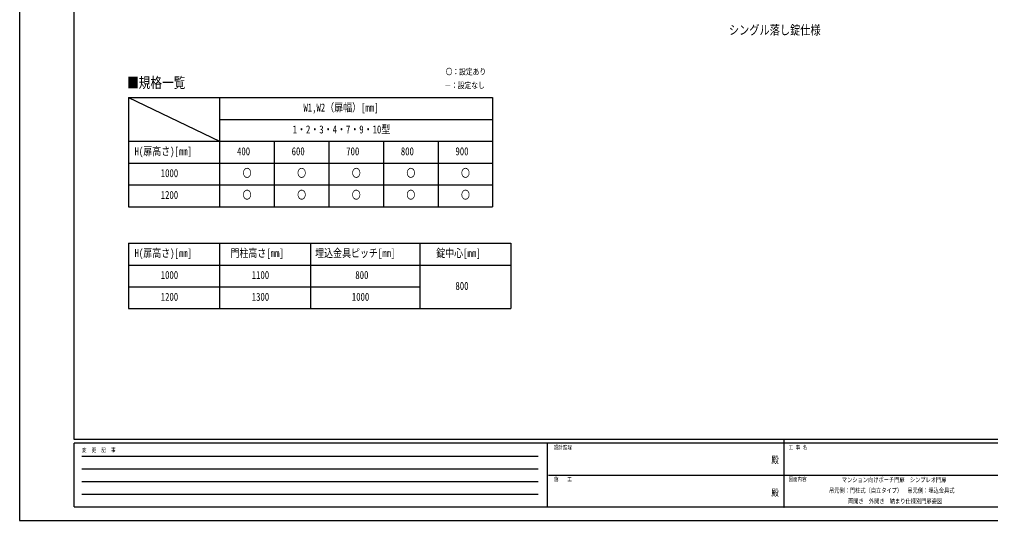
# Model space of a CAD drawing. Units: millimetres, scale not verified. Extents: x -4205 to 4205, y -2970 to 2970.
# Drawn here: x -4205 to 1131, y -2970 to -215 of the extents above; entities that cross this region are included whole.
import ezdxf
from ezdxf.enums import TextEntityAlignment as Align

# ---------------------------------------------------------------- set-up
doc = ezdxf.new("R2010")
doc.units = ezdxf.units.MM
doc.header["$LTSCALE"] = 10
doc.header["$PDMODE"] = 32
doc.header["$PDSIZE"] = 5
doc.layers.add('0-1_USER1', color=3, linetype='Continuous')
doc.layers.add('0-6_YKK_ZWAK', color=7, linetype='Continuous')
doc.styles.add('ＭＳ ゴシック', font='')
doc.styles.get('ＭＳ ゴシック').set_extended_font_data('MS Gothic')

msp = doc.modelspace()

# ---------------------------------------------------------------- linework, layer by layer
at = {"layer": '0-1_USER1'}
for p, q in [((-3604.98, -645), (-3104.98, -885)), ((-3604.98, -645), (-1604.98, -645)), ((-3604.98, -645), (-3604.98, -1245)), ((-3104.98, -645), (-3104.98, -1245)), ((-1604.98, -645), (-1604.98, -1245)), ((-3104.98, -765), (-1604.98, -765)), ((-3604.98, -885), (-1604.98, -885)), ((-2804.98, -885), (-2804.98, -1245)), ((-2504.98, -885), (-2504.98, -1245)), ((-2204.98, -885), (-2204.98, -1245)), ((-1904.98, -885), (-1904.98, -1245)), ((-3604.98, -1005), (-1604.98, -1005)), ((-3604.98, -1125), (-1604.98, -1125)), ((-3604.98, -1245), (-1604.98, -1245)), ((-3604.98, -1445), (-1504.98, -1445)), ((-3604.98, -1445), (-3604.98, -1805)), ((-3104.98, -1445), (-3104.98, -1805)), ((-2604.98, -1445), (-2604.98, -1805)), ((-2004.98, -1445), (-2004.98, -1805)), ((-1504.98, -1445), (-1504.98, -1805)), ((-3604.98, -1565), (-1504.98, -1565)), ((-3604.98, -1685), (-2004.98, -1685)), ((-3604.98, -1805), (-1504.98, -1805))]:
    msp.add_line(p, q, dxfattribs=at)
at = {"layer": '0-6_YKK_ZWAK'}
for p, q in [((-3904.98, -2525), (-3904.98, 2775)), ((3895.02, -2525), (-3904.98, -2525)), ((-1304.98, -2545), (-3904.98, -2545)), ((-3904.98, -2895), (-3904.98, -2545)), ((-1304.98, -2545), (-1304.98, -2895)), ((-4.98, -2545), (-1304.98, -2545)), ((-4.98, -2525), (-4.98, -2895)), ((1295.02, -2545), (-4.98, -2545)), ((-3862.48, -2615), (-1354.98, -2615)), ((-3862.48, -2685), (-1354.98, -2685)), ((-1297.48, -2720), (-4.98, -2720)), ((-4.98, -2720), (1295.02, -2720)), ((-3862.48, -2755), (-1354.98, -2755)), ((-3862.48, -2825), (-1354.98, -2825)), ((-3904.98, -2895), (-1304.98, -2895)), ((-1304.98, -2895), (-4.98, -2895)), ((-4.98, -2895), (1295.02, -2895))]:
    msp.add_line(p, q, dxfattribs=at)
msp.add_lwpolyline([(-4205, -2970), (4205, -2970), (4205, 2970), (-4205, 2970)], close=True, dxfattribs=at)
msp.add_point((-4.98, -2895), dxfattribs=at)

# ---------------------------------------------------------------- texts
at = {"layer": '0-1_USER1', "style": 'ＭＳ ゴシック', "width": 0.8}
for s, height, p in [('シングル落し錠仕様', 51.32, (-306.87, -313.94)), ('■規格一覧', 58.65, (-3613.51, -609.42)), ('〇：設定あり', 32.99, (-1862.63, -528.76)), ('－：設定なし', 32.99, (-1869.83, -603.76)), ('W1,W2（扉幅）[mm]', 43.99, (-2644.58, -734.53)), ('1・2・3・4・7・9・10型', 43.99, (-2703.78, -855)), ('H(扉高さ)[mm]', 43.99, (-3572.58, -975)), ('400', 43.99, (-3009.38, -975)), ('600', 43.99, (-2709.38, -975)), ('700', 43.99, (-2409.38, -975)), ('800', 43.99, (-2109.38, -975)), ('900', 43.99, (-1809.38, -975)), ('1000', 43.99, (-3428.58, -1095)), ('〇', 43.99, (-2978.98, -1095)), ('〇', 43.99, (-2678.98, -1095)), ('〇', 43.99, (-2378.98, -1095)), ('〇', 43.99, (-2078.98, -1095)), ('〇', 43.99, (-1778.98, -1095)), ('1200', 43.99, (-3428.58, -1215)), ('〇', 43.99, (-2978.98, -1215)), ('〇', 43.99, (-2678.98, -1215)), ('〇', 43.99, (-2378.98, -1215)), ('〇', 43.99, (-2078.98, -1215)), ('〇', 43.99, (-1778.98, -1215)), ('H(扉高さ)[mm]', 43.99, (-3572.58, -1535)), ('門柱高さ[mm]', 43.99, (-3045.38, -1535)), ('埋込金具ピッチ[mm]', 43.99, (-2580.18, -1535)), ('錠中心[mm]', 43.99, (-1914.98, -1535)), ('1000', 43.99, (-3428.58, -1655)), ('1100', 43.99, (-2928.58, -1655)), ('800', 43.99, (-2359.38, -1655)), ('800', 43.99, (-1809.38, -1715)), ('1200', 43.99, (-3428.58, -1775)), ('1300', 43.99, (-2928.58, -1775)), ('1000', 43.99, (-2378.58, -1775)), ('マンション向けポーチ門扉\u3000シンプレオ門扉', 25.66, (313.69, -2766.67)), ('吊元側：門柱式（自立タイプ）\u3000吊元側：埋込金具式', 25.66, (242.75, -2825)), ('両開き\u3000外開き\u3000納まり仕様別門扉姿図', 25.66, (347.29, -2883.33))]:
    msp.add_text(s, height=height, dxfattribs=at).set_placement(p, align=Align.BOTTOM_LEFT)
at = {"layer": '0-6_YKK_ZWAK', "style": 'ＭＳ ゴシック', "width": 0.8}
for s, height, p in [('設計監理', 21.99, (-1268.31, -2585)), ('工 事 名', 21.99, (21.27, -2585)), ('変  更  記  事', 21.99, (-3861.31, -2600)), ('殿', 36.66, (-73.67, -2665.83)), ('施\u3000\u3000工', 21.99, (-1268.31, -2760)), ('図面内容', 21.99, (21.27, -2760)), ('殿', 36.66, (-73.67, -2845.83))]:
    msp.add_text(s, height=height, dxfattribs=at).set_placement(p, align=Align.BOTTOM_LEFT)

doc.saveas('drawing.dxf')
